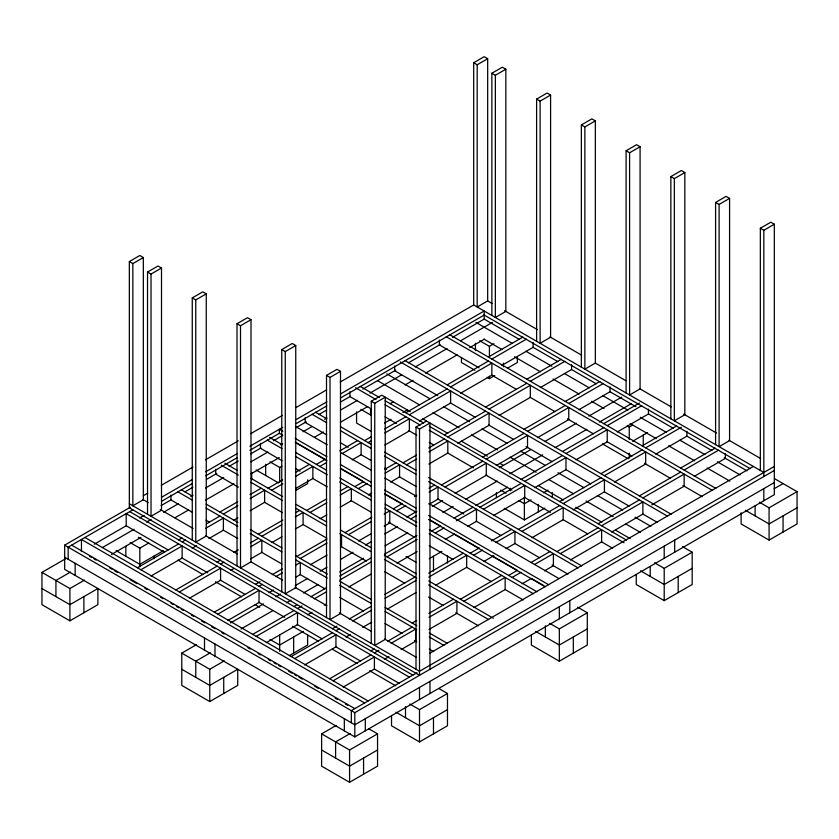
<?xml version="1.0" encoding="UTF-8"?>
<svg xmlns="http://www.w3.org/2000/svg" width="839" height="839" viewBox="0 0 839 839"><rect width="100%" height="100%" fill="white"/><g stroke="black" fill="none" stroke-linecap="round" stroke-linejoin="round"><path stroke-width="1.26" d="M429.988 669.27L429.988 423.034L419.5 429.086L419.5 675.322L129.342 507.805L129.342 261.569L139.83 255.507L143.333 257.531L143.333 499.729L132.845 505.781L132.845 263.582L143.333 257.531M763.836 472.483L473.689 304.966L473.689 62.768L484.176 56.706L487.669 58.73L487.669 300.928L477.181 306.98L477.181 64.781L487.669 58.73M147.528 514.265L147.528 272.056L158.015 266.005L161.508 268.029L161.508 510.227L151.02 516.279L151.02 274.08L161.508 268.029M491.864 315.454L491.864 73.255L502.351 67.204L505.844 69.218L505.844 311.426L495.356 317.478L495.356 75.279L505.844 69.218M192.267 540.096L192.267 297.897L202.755 291.836L206.258 293.86L206.258 536.058L195.77 542.109L195.77 299.911L206.258 293.86M536.614 341.295L536.614 99.096L547.101 93.035L550.594 95.059L550.594 337.257L540.106 343.308L540.106 101.11L550.594 95.059M237.018 565.926L237.018 323.728L247.505 317.677L250.997 319.69L250.997 561.889L240.51 567.951L240.51 325.752L250.997 319.69M581.354 367.125L581.354 124.927L591.841 118.876L595.344 120.889L595.344 363.088L584.856 369.15L584.856 126.941L595.344 120.889M281.768 591.768L281.768 349.559L292.255 343.508L295.748 345.532L295.748 587.73L285.26 593.781L285.26 351.583L295.748 345.532M626.104 392.956L626.104 150.758L636.591 144.707L640.084 146.72L640.084 388.929L629.596 394.98L629.596 152.782L640.084 146.72M326.507 617.598L326.507 375.4L336.995 369.338L340.498 371.362L340.498 613.561L330.01 619.612L330.01 377.414L340.498 371.362M670.854 418.797L670.854 176.599L681.341 170.537L684.834 172.561L684.834 414.76L674.346 420.811L674.346 178.613L684.834 172.561M143.228 495.755L147.758 493.133M161.34 485.299L193.022 466.998M205.471 459.814L238.286 440.863M250.735 433.679L282.428 415.389M296.01 407.544L326.56 389.904M340.141 382.06L473.689 304.966M760.344 470.459L760.344 228.26L770.831 222.209L774.324 224.223L774.324 494.685L354.824 736.883L64.676 569.356L64.676 545.14L130.433 507.176M132.793 509.85L68.169 547.154L68.169 559.267M161.633 497.233L192.194 479.593M205.775 471.749L237.458 453.459M249.907 446.264L282.733 427.324M296.314 419.479L326.864 401.839M340.445 393.994L484.176 311.017L484.176 315.055L340.445 398.032M161.633 501.271L192.194 483.631M205.775 475.786L237.458 457.496M249.907 450.302L279.335 433.312L282.764 435.252M296.314 423.517L326.864 405.877M41.95 588.538L69.92 604.678L97.88 588.538L97.88 604.678L69.92 620.829L41.95 604.678L41.95 572.387L65.442 558.826M94.241 544.217L125.997 525.885M139.599 518.03L144.13 515.408M161.14 505.592L171.345 499.698M184.947 491.843L192.886 487.26M206.488 479.405L216.693 473.521M229.162 466.316L238.234 461.083M250.704 453.878L260.908 447.995M273.388 440.79L282.449 435.556M296.062 427.701L306.266 421.807M318.736 414.602L326.675 410.019M340.277 402.164L350.482 396.281M362.951 389.076L395.83 370.093M408.299 362.888L440.045 344.567M452.525 337.362L484.271 319.04M102.368 547.594L134.114 529.262M146.584 522.068L151.125 519.446M163.595 512.251L178.34 503.736M190.81 496.541L193.075 495.23M205.545 488.025L223.688 477.559M250.892 461.849L267.903 452.022M280.373 444.827L282.638 443.516M303.047 431.739L312.118 426.495M324.588 419.301L326.864 417.99M340.466 410.135L357.477 400.318M369.947 393.113L401.692 374.781M415.295 366.926L447.04 348.604M460.642 340.749L492.388 322.417M70.476 572.062L55.93 580.462L55.93 596.613M371.258 643.429L371.258 401.231L381.745 395.179L410.323 411.676M715.594 444.628L715.594 202.43L726.081 196.378L729.584 198.392L729.584 440.59L719.096 446.652L719.096 204.443L729.584 198.392M111.44 554.464L140.921 537.453M174.932 517.81L188.534 509.955M205.545 500.138L233.892 483.778M250.892 473.951L279.24 457.591M314.384 437.297L323.455 432.064M340.466 422.248L367.681 406.537M405.09 384.933L413.029 380.35M425.499 373.145L457.245 354.824M469.714 347.619L484.46 339.113M374.75 403.255L385.237 397.193L385.237 639.391L374.75 645.453L374.75 403.255L371.258 401.231M41.95 572.387L69.92 588.538L84.456 580.137M130.15 542.581L139.83 548.171L148.786 543.001M269.99 461.849L279.67 467.438L281.904 466.148M390.135 403.653L393.491 401.724M479.74 340.749L489.42 346.339L493.888 343.759M219.891 512.042L237.731 501.743M249.991 494.664L261.139 488.225M488.371 357.036L522.928 337.079M178.634 539.896L181.979 537.967M206.509 523.798L219.891 516.079M223.384 514.055L237.877 505.686M250.137 498.607L264.631 490.238L264.631 502.351L250.137 510.72M268.134 488.225L282.628 479.856M295.999 472.137L309.381 464.407M447.114 384.891L488.371 361.074M491.864 359.05L526.42 339.103M163.5 550.657L139.83 564.311L116.17 550.657M384.545 423.034L390.995 419.311M402.825 412.473L407.135 409.988M137.386 567.741L178.634 543.934M182.136 541.91L185.482 539.98M205.545 528.392L223.384 518.093L223.384 530.206L208.89 538.575M271.626 490.238L282.774 483.809M296.157 476.08L312.874 466.432L312.874 478.534L296.157 488.193M316.376 464.407L325.291 459.258M339.785 450.889L357.624 440.59M405.866 412.736L447.114 388.929M450.616 386.905L491.864 363.088L491.864 375.201L460.642 393.218M140.879 569.765L182.136 545.948L182.136 558.061L150.915 576.078M319.869 466.432L326.56 462.562M342.165 453.553L361.116 442.614L361.116 454.717L352.202 459.866M364.619 440.59L371.31 436.731M384.682 429.002L405.866 416.773M409.359 414.76L450.616 390.943L450.616 403.056L419.395 421.073M233.42 520.379L237.877 517.799M368.111 442.614L371.457 440.685M384.839 432.955L409.359 418.797L409.359 430.9L384.839 445.069M501.9 365.374L533.111 347.346L533.111 342.501M192.162 548.224L196.63 545.654M295.8 490.416L307.63 483.579L307.63 479.856M487.176 377.34L489.42 378.63L494.79 375.526M507.7 368.069L517.38 362.49L517.38 357.519M416.008 669.27L416.008 427.061L426.495 421.01M760.344 228.26L763.836 230.285L774.324 224.223M258.339 534.244L282.869 520.086M296.251 512.356L299.596 510.427M526.819 379.238L561.385 359.281M217.091 562.099L220.437 560.158M233.819 552.44L238.276 549.86M250.536 542.781L258.339 538.281M261.841 536.257L281.904 524.679M295.286 516.95L303.089 512.44L303.089 524.553L295.286 529.063M306.581 510.427L326.654 498.838M340.036 491.119L347.839 486.61M485.571 407.093L526.819 383.276M530.321 381.252L564.878 361.305M175.844 589.943L217.091 566.126M220.584 564.112L223.929 562.182M250.693 546.734L261.841 540.295L261.841 552.408L250.693 558.847M310.084 512.44L326.801 502.792M340.183 495.062L351.331 488.623L351.331 500.736L340.183 507.176M354.824 486.61L363.748 481.46M384.933 469.232L396.081 462.792M444.324 434.938L485.571 411.12M489.064 409.107L530.321 385.29L530.321 397.403L499.1 415.42M179.336 591.967L220.584 568.15L220.584 580.263L189.373 598.28M358.326 488.623L367.241 483.474M385.08 473.175L399.574 464.816L399.574 476.919L390.659 482.068M403.066 462.792L416.448 455.074M428.708 447.995L444.324 438.975M447.816 436.962L489.064 413.145L489.064 425.258L457.853 443.275M271.867 542.581L281.904 536.782M406.569 464.816L416.595 459.017M428.865 451.938L447.816 440.999L447.816 453.102L428.865 464.051M540.347 387.576L571.569 369.548L571.569 364.703M230.62 570.426L233.966 568.496M320.11 518.764L326.801 514.894M368.352 494.947L371.698 493.017M296.796 556.446L326.895 539.068M565.276 401.441L599.833 381.483M255.549 584.301L260.006 581.721M272.266 574.642L282.303 568.852M300.289 558.459L327.053 543.011M345.039 532.629L371.792 517.181M524.029 429.295L565.276 405.478M568.769 403.454L603.335 383.507M214.291 612.145L255.549 588.328M259.041 586.314L262.387 584.384M275.769 576.655L282.449 572.796M295.831 565.077L300.289 562.497L300.289 574.61L295.831 577.18M348.531 534.642L370.828 521.774M384.21 514.045L389.789 510.825L389.789 522.938L384.21 526.158M393.281 508.812L402.196 503.662M414.466 496.583L416.689 495.293M428.96 488.214L434.529 484.994M482.771 457.14L524.029 433.323M527.521 431.309L568.769 407.492L568.769 419.605L537.558 437.622M217.794 614.169L259.041 590.352L259.041 602.465L227.82 620.482M396.774 510.825L405.698 505.676M429.107 492.168L438.031 487.019L438.031 499.121L429.107 504.27M441.524 484.994L482.771 461.177M486.274 459.164L527.521 435.347L527.521 447.46L496.3 465.477M310.325 564.783L327.053 555.124M445.016 487.019L486.274 463.201L486.274 475.304M578.805 409.768L610.026 391.75L610.026 386.905M269.078 592.628L273.535 590.058M358.568 540.966L370.828 533.887M406.81 517.149L416.847 511.35M230.578 622.926L263.467 603.944M275.937 596.739L280.467 594.127M295.213 585.612L307.682 578.417M320.152 571.212L326.958 567.29M340.561 559.435L353.03 552.23M365.5 545.035L371.174 541.763M384.776 533.908L397.246 526.703M410.858 518.848L416.522 515.576M432.4 506.41L442.604 500.516M455.053 493.332L486.819 474.989M499.289 467.795L531.035 449.463M544.637 441.608L576.383 423.276M588.863 416.081L621.741 397.099M181.78 669.27L209.75 685.411L237.72 669.27L237.72 685.411L209.75 701.561L181.78 685.411L181.78 653.12L196.326 644.719M241.066 628.977L272.822 610.656M286.424 602.801L290.955 600.179M303.424 592.984L318.17 584.468M339.711 572.03L363.518 558.292M385.059 545.853L407.733 532.755M442.887 512.461L453.091 506.578M465.561 499.373L497.307 481.051M509.776 473.846L542.655 454.864M555.124 447.659L586.87 429.337M599.35 422.132L631.096 403.8M339.711 576.068L370.922 558.05M603.734 423.643L639.402 403.045M210.306 652.794L195.77 661.195L195.77 677.335M293.996 606.492L297.342 604.562M310.724 596.844L326.329 587.835M339.858 580.022L371.079 561.994M384.608 554.18L416.941 535.523M562.476 451.487L603.734 427.68M607.226 425.656L641.783 405.698M252.413 634.546L293.996 610.53M297.499 608.516L301.956 605.936M314.216 598.857L326.486 591.778M386.989 556.844L417.088 539.467M431.739 531.014L440.653 525.864M454.035 518.135L472.986 507.196M475.765 505.592L507.511 487.26M521.113 479.405L562.476 455.525M565.979 453.511L607.226 429.694L607.226 441.807L576.005 459.824M256.241 636.371L297.499 612.554L297.499 624.667L266.278 642.684M435.231 533.027L444.146 527.878M456.416 520.799L476.479 509.21L476.479 521.323L467.564 526.473M479.981 507.196L521.229 483.379M524.721 481.366L565.979 457.549L565.979 469.651L534.758 487.679M348.783 586.975L371.079 574.107M483.474 509.21L524.721 485.403L524.721 497.506L493.51 515.534M617.263 431.97L648.474 413.952L648.474 409.107M181.78 653.12L209.75 669.27L224.296 660.87M627.1 425.824L629.25 427.072L632.606 425.132M307.525 614.83L311.993 612.26M324.253 605.181L326.486 603.891M397.025 563.168L417.088 551.58M445.268 539.351L454.182 534.202M303.33 631.389L279.67 645.044L269.99 639.454M429.18 558.722L441.87 551.401M531.087 499.887L524.375 503.767L518.785 500.537M543.389 492.787L548.035 490.102M632.606 441.283L647.54 432.662M384.849 594.411L414.959 577.033M642.181 445.845L676.748 425.887M332.454 628.694L336.911 626.125M349.181 619.046L371.478 606.167M385.007 598.354L416.217 580.336M428.635 573.163L463.201 553.216M600.934 473.689L642.181 449.872M645.684 447.858L681.352 427.261M289.35 655.605L307.63 645.044L307.63 635.113M504.239 508.287L524.375 519.918L544.815 508.109M291.206 656.549L332.454 632.732M335.946 630.718L339.292 628.789M352.674 621.059L371.625 610.121M428.792 577.117L466.694 555.229L466.694 567.342L435.472 585.36M470.186 553.216L479.111 548.066M491.371 540.987L511.444 529.399M559.686 501.544L600.934 477.727M604.426 475.713L645.684 451.896L645.684 464.009L614.463 482.026M294.699 658.573L335.946 634.756L335.946 646.859L304.735 664.887M473.689 555.229L482.603 550.08M495.985 542.361L514.936 531.412L514.936 543.525L506.022 548.675M518.429 529.399L559.686 505.581M563.179 503.568L604.426 479.751L604.426 491.853L573.215 509.881M387.23 609.177L416.217 592.449M521.931 531.412L563.179 507.595L563.179 519.708L531.957 537.736M655.71 454.172L686.931 436.154L711.839 450.533M345.983 637.032L350.44 634.462M362.71 627.383L371.625 622.234M483.715 561.553L493.752 555.754M412.159 623.052L416.616 620.472M428.886 613.393L453.406 599.235M680.639 468.047L715.195 448.089M370.911 650.896L374.257 648.966M387.628 641.248L412.159 627.079M429.033 617.336L456.909 601.248L456.909 613.361L429.033 629.449M460.401 599.235L501.649 575.418M639.391 495.891L680.639 472.074M684.131 470.06L718.698 450.103M329.654 678.751L370.911 654.934M374.404 652.92L378.861 650.34M391.131 643.261L415.651 629.103L415.651 641.216L401.157 649.575M463.894 601.248L505.151 577.431L505.151 589.544L473.93 607.562M508.644 575.418L517.558 570.268M530.94 562.539L549.891 551.601M598.134 523.746L639.391 499.929M642.884 497.915L684.131 474.098L684.131 486.211L651.798 504.868M333.156 680.775L374.404 656.958L374.404 669.061L343.182 687.089M512.136 577.431L521.061 572.282M534.433 564.563L553.394 553.614L553.394 565.727L544.469 570.877M556.886 551.601L598.134 527.783M601.636 525.77L642.884 501.953L642.884 514.055L611.662 532.083M560.379 553.614L601.636 529.797L601.636 541.91L570.415 559.938M694.168 476.374L725.389 458.356L725.389 453.511M384.44 659.234L388.897 656.664M522.173 583.755L531.097 578.606M429.683 653.298L753.349 466.432M417.088 672.679L351.331 710.643L351.331 722.746M774.324 466.432L419.5 671.284L129.342 503.767M64.676 545.14L354.824 712.657L774.324 470.459M368.94 728.881L377.55 733.852L377.55 766.143L349.58 782.294L321.62 766.143L321.62 733.852L336.156 725.452M774.324 482.572L354.824 724.77L64.676 557.253M350.146 733.527L335.6 741.928L335.6 758.068M774.114 488.749L783.07 483.579M321.62 733.852L349.58 750.003L377.55 733.852M409.82 704.047L419.5 709.637L447.47 693.486L447.47 725.777L419.5 741.928L391.53 725.777L391.53 715.845M549.65 623.314L559.33 628.904L587.3 612.753L587.3 645.044L559.33 661.195L531.37 645.044L531.37 635.113M654.525 562.759L664.205 568.349L692.175 552.209L692.175 584.5L664.205 600.64L636.245 584.5L636.245 574.558M759.4 502.215L769.08 507.805L797.05 491.654L797.05 523.945L769.08 540.096L741.12 523.945L741.12 512.776M377.55 750.003L349.58 766.143L321.62 750.003M447.47 709.637L419.5 725.777L396.008 712.217M587.3 628.904L559.33 645.044L535.67 631.389M692.175 568.349L664.205 584.5L640.545 570.835M797.05 507.805L769.08 523.945L745.42 510.29M473.689 62.768L477.181 64.781M491.864 73.255L495.356 75.279M536.614 99.096L540.106 101.11M581.354 124.927L584.856 126.941M626.104 150.758L629.596 152.782M670.854 176.599L674.346 178.613M715.594 202.43L719.096 204.443M487.574 300.876L492.105 303.487M504.575 310.682L537.442 329.664M549.912 336.858L581.647 355.18M595.25 363.035L625.852 380.707M639.454 388.562L671.19 406.884M683.659 414.078L716.527 433.05M728.986 440.255L760.721 458.576M774.46 478.618L797.05 491.654M483.883 314.887L750.234 468.665M519.289 339.365L484.176 319.093L484.176 315.454M532.88 347.21L557.799 361.599M571.39 369.443L596.309 383.832M609.901 391.677L635.952 406.716M648.411 413.91L673.329 428.299M724.298 457.727L746.951 470.805M475.954 322.417L512.22 343.361M525.822 351.205L551.894 366.265M564.364 373.46L589.293 387.859M602.895 395.704L627.834 410.103M640.293 417.298L666.365 432.358M679.968 440.202L704.907 454.602M717.366 461.796L740.04 474.884M483.883 339.113L502.016 349.58M514.485 356.774L540.557 371.824M553.027 379.029L579.088 394.078M591.558 401.273L604.028 408.467M630.099 423.527L656.161 438.577M668.631 445.771L694.702 460.821M707.172 468.015L729.836 481.104M449.714 334.719L715.887 488.392M446.222 336.743L712.395 490.416M479.069 367.818L439.426 344.923L439.426 340.078M491.528 375.002L516.446 389.39M530.038 397.235L554.957 411.624M567.416 418.818L593.467 433.857M607.058 441.702L631.977 456.091M644.436 463.285L670.487 478.324M682.946 485.519L702.201 496.636M474.874 370.24L461.45 362.49L461.45 357.519M602.402 443.862L628.128 458.713M404.975 360.55L671.148 514.223M400.339 361.924L667.645 516.247M437.717 395.609L394.676 370.765L394.676 365.919M450.176 402.804L475.094 417.193M488.686 425.037L513.604 439.426M526.063 446.61L552.114 461.66M565.706 469.504L590.625 483.893M604.216 491.738L629.135 506.127M642.726 513.971L657.451 522.466M386.81 373.89L429.883 398.756M443.474 406.6L469.546 421.65M482.016 428.855L506.955 443.244M520.547 451.099L545.486 465.498M557.956 472.693L584.028 487.742M597.62 495.597L622.559 509.997M635.029 517.191L650.896 526.357M682.495 546.619L692.175 552.209M377.456 380.591L419.395 404.807M432.987 412.662L459.059 427.712M471.528 434.906L497.6 449.956M510.06 457.161L536.131 472.21M548.601 479.405L573.54 493.804M586 500.998L613.204 516.698M625.674 523.903L640.409 532.408M422.793 418.881L447.722 433.27M461.324 441.125L487.396 456.175M499.866 463.38L503.264 465.341M538.397 485.624L563.336 500.023M575.806 507.217L601.867 522.267M615.469 530.122L630.204 538.628M360.225 386.391L379.48 397.508M385.143 400.78L423.653 423.013M429.316 426.275L626.397 540.064M355.6 387.754L375.987 399.521M385.049 404.755L420.161 425.027M429.222 430.26L624.038 542.739M129.342 261.569L132.845 263.582M147.528 272.056L151.02 274.08M192.267 297.897L195.77 299.911M237.018 323.728L240.51 325.752M281.768 349.559L285.26 351.583M326.507 375.4L330.01 377.414M416.008 427.061L419.5 429.086M371.457 409.023L349.936 396.595L349.936 391.75M385.049 416.868L396.375 423.401M408.834 430.596L416.763 435.179M429.222 442.373L433.753 444.985M447.344 452.829L473.395 467.868M485.854 475.063L511.905 490.102M524.365 497.296L550.415 512.335M562.875 519.53L587.793 533.919M601.385 541.763L612.711 548.307M360.875 409.369L371.121 415.284M500.715 490.102L506.085 493.206M371.121 431.435L356.575 423.034L356.575 411.855M315.474 412.222L326.801 418.766M340.393 426.611L370.974 444.261M384.566 452.116L416.28 470.427M428.739 477.611L581.647 565.895M311.982 414.246L326.707 422.741M340.298 430.585L370.88 448.246M384.472 456.091L416.186 474.402M428.645 481.596L578.155 567.919M326.707 434.854L305.186 422.426L305.186 417.581M340.298 442.698L348.227 447.281M360.686 454.476L370.88 460.359M384.472 468.204L386.737 469.515M399.196 476.709L416.186 486.515M437.706 498.943L463.757 513.982M476.216 521.176L501.135 535.555M514.727 543.41L539.645 557.788M552.104 564.983L567.961 574.138M295.506 426.474L327.179 444.754M340.749 452.588L371.289 470.218M384.86 478.052L416.532 496.342M428.97 503.526L559.036 578.616M282.764 431.225L279.366 429.264L279.366 433.302M295.202 438.398L326.874 456.689M340.445 464.523L370.974 482.152M384.556 489.986L416.217 508.277M428.656 515.45L548.549 584.668M295.538 442.289L325.008 459.3M340.875 468.466L362.406 480.894M385.07 493.982L402.08 503.799M429.274 519.498L440.611 526.043M454.214 533.898L479.142 548.297M492.745 556.142L516.551 569.891M531.286 578.396L543.756 585.591M295.202 442.436L326.874 460.726M340.445 468.561L370.974 486.19M384.556 494.024L416.217 512.304M428.656 519.488L545.151 586.744M577.62 607.163L587.3 612.753M269.602 437.402L282.061 444.597M295.653 452.441L326.235 470.102M339.826 477.947L371.541 496.258M385.132 504.103L416.847 522.414M429.306 529.608L536.908 591.736M267.232 440.076L281.956 448.582M295.548 456.426L327.262 474.738M339.722 481.932L371.436 500.233M385.028 508.088L416.742 526.399M429.201 533.583L533.405 593.75M281.956 460.684L260.436 448.267L260.436 443.422M295.548 468.529L300.079 471.151M312.538 478.345L327.262 486.84M351.048 500.579L371.436 512.346M388.426 522.152L414.476 537.201M429.201 545.696L452.987 559.435M466.578 567.279L491.497 581.668M505.088 589.513L523.211 599.969M256.178 470.018L278.59 482.96M406.076 556.561L416.27 562.455M224.852 463.233L237.311 470.427M250.903 478.282L282.617 496.583M296.209 504.438L326.791 522.089M340.382 529.944L370.964 547.594M384.367 555.334L416.27 573.75M428.729 580.945L493.29 618.217M221.36 465.257L238.349 475.063M250.809 482.257L282.523 500.568M296.115 508.413L326.696 526.074M339.795 533.635L370.869 551.58M384.461 559.424L416.7 578.04M428.635 584.93L488.665 619.581M238.349 487.176L215.696 474.098L215.696 469.253M264.4 502.215L282.523 512.681M302.91 524.448L326.696 538.177M341.421 546.682L366.339 561.071M384.461 571.537L404.849 583.304M428.635 597.032L443.359 605.538M455.818 612.732L478.471 625.81M181.234 489.724L192.561 496.269M206.153 504.113L237.867 522.424M250.326 529.619L282.04 547.93M295.632 555.775L327.346 574.086M339.805 581.28L371.52 599.591M385.111 607.436L416.826 625.747M429.285 632.942L447.407 643.398M177.742 491.748L192.467 500.243M206.058 508.088L237.773 526.399M250.232 533.594L281.946 551.905M295.538 559.749L327.252 578.061M339.711 585.255L371.425 603.566M385.017 611.411L416.731 629.722M429.19 636.916L443.915 645.422M192.467 512.356L170.946 499.929L170.946 495.083M206.058 520.201L209.456 522.162M223.048 530.007L237.773 538.512M261.558 552.24L281.946 564.018M300.068 574.474L324.987 588.863M339.711 597.368L363.497 611.096M385.017 623.524L402.007 633.33M414.466 640.524L416.731 641.835M429.19 649.029L433.721 651.641M142.976 499.53L148.22 502.551M160.239 509.493L193.106 528.465M205.576 535.66L237.311 553.981M250.903 561.836L282.649 580.158M295.108 587.363L326.843 605.685M339.313 612.879L371.048 631.201M384.65 639.056L416.385 657.377M438.86 688.515L447.47 693.486M129.699 511.633L412.861 675.122M409.359 677.136L126.196 513.657L126.196 525.77L168.104 549.965M181.696 557.809L207.747 572.848M220.206 580.043L245.124 594.432M258.716 602.276L284.767 617.315M297.226 624.51L322.145 638.899M335.736 646.743L360.655 661.132M374.246 668.977L399.165 683.366M138.414 537.254L164.486 552.303M178.078 560.158L203.017 574.558M215.487 581.752L241.559 596.802M255.15 604.657L259.691 607.279M292.559 626.251L318.631 641.3M332.223 649.155L357.162 663.555M369.632 670.749L395.693 685.799M84.949 537.474L368.111 700.953M364.619 702.967L81.456 539.487L81.456 551.601M71.661 545.14L354.824 708.619M89.385 556.173L91.65 557.484M93.916 558.795L96.181 560.095M109.773 567.951L112.038 569.251M114.303 570.562L117.701 572.523M130.16 579.718L136.956 583.64M144.885 588.223L147.15 589.523M160.742 597.378L163.007 598.679M170.936 603.262L173.201 604.562M176.599 606.534L178.864 607.835M181.13 609.145L183.395 610.456M191.323 615.029L193.589 616.34M201.517 620.912L204.915 622.874M211.711 626.806L215.109 628.768M221.905 632.69L224.17 633.99M247.956 647.729L250.221 649.04M258.15 653.612L260.415 654.923M268.344 659.496L270.609 660.807M274.007 662.768L276.272 664.079M278.538 665.379L280.803 666.69M288.731 671.273L292.129 673.235M294.395 674.535L296.66 675.846M298.925 677.157L302.323 679.118M314.782 686.312L318.18 688.274M335.17 698.079L337.435 699.39M345.364 703.963L347.629 705.274M783.07 515.88L783.07 532.02M769.08 507.805L769.08 540.096M763.836 230.285L763.836 476.521M763.836 488.623L763.836 500.736M755.1 505.938L755.1 515.88M686.931 431.309L686.931 436.154M678.195 576.424L678.195 592.575M674.692 540.096L674.692 552.209M664.205 546.147L664.205 558.26M664.205 568.349L664.205 600.64M650.225 566.493L650.225 576.424M643.23 435.147L643.23 446.327M629.25 427.072L629.25 439.489M629.25 453.154L629.25 458.125M573.32 636.969L573.32 653.12M569.817 600.64L569.817 612.753M559.33 606.702L559.33 618.804M559.33 628.904L559.33 661.195M552.345 492.587L552.345 497.558M545.35 625.8L545.35 636.969M538.355 504.386L538.355 511.842M524.375 497.558L524.375 519.918M510.395 488.246L510.395 490.721M503.4 363.109L503.4 366.832M496.405 492.587L496.405 497.558M489.42 346.339L489.42 357.519M489.42 376.145L489.42 378.63M475.43 343.235L475.43 350.681M447.47 555.617L447.47 563.074M433.48 556.247L433.48 571.149M433.48 717.702L433.48 733.852M429.988 681.373L429.988 693.486M419.5 687.435L419.5 699.537M419.5 709.637L419.5 741.928M405.52 706.532L405.52 717.702M370.555 408.75L370.555 414.959M365.311 718.719L365.311 730.821M363.57 758.068L363.57 774.219M354.824 712.657L354.824 736.883M349.58 750.003L349.58 782.294M344.336 718.719L344.336 730.821M341.546 534.642L341.546 546.755M293.65 636.969L293.65 653.12M279.67 467.438L279.67 482.341M279.67 635.113L279.67 651.253M265.68 464.334L265.68 475.514M251.7 472.409L251.7 479.856M223.73 677.335L223.73 693.486M214.994 644.037L214.994 656.15M209.75 669.27L209.75 701.561M204.506 637.986L204.506 650.089M153.82 556.247L153.82 558.722M139.83 548.171L139.83 566.797M125.85 546.304L125.85 556.247M83.9 596.613L83.9 612.753M75.164 563.305L75.164 575.418M69.92 588.538L69.92 620.829"/></g></svg>
